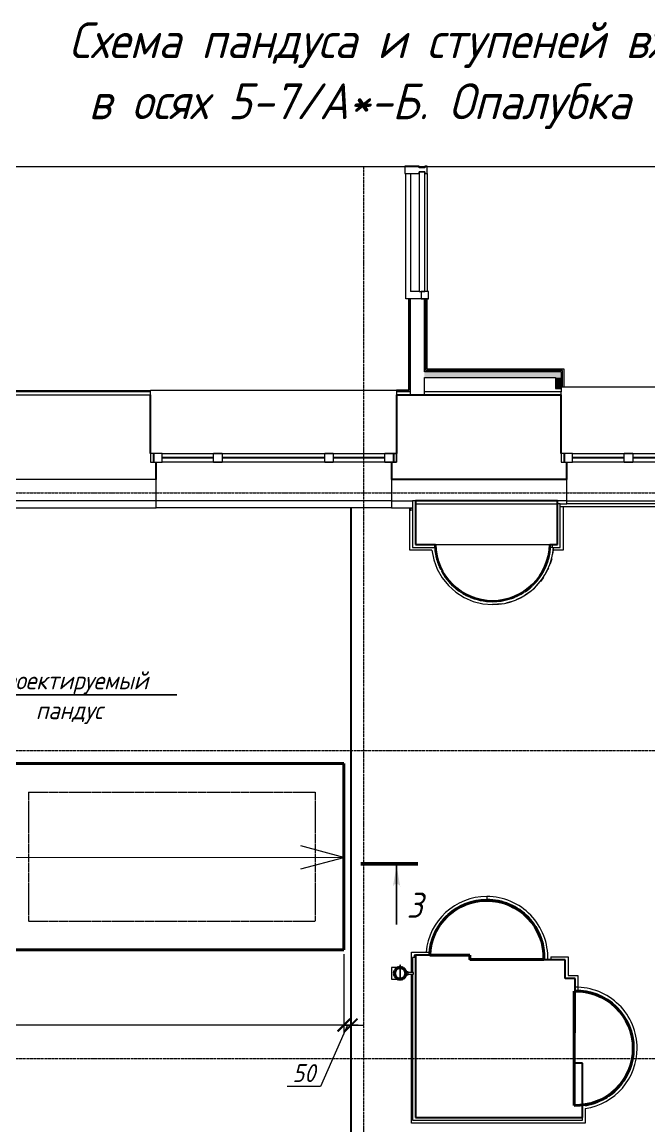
# Model space of a CAD drawing. Header units: millimetres. Extents: x 504091 to 2165846, y 135022 to 442887.
# Drawn here: x 1036159 to 1040533, y 255740 to 263445 of the extents above; entities that cross this region are included whole.
import ezdxf
from ezdxf import colors
from ezdxf.entities.mleader import LeaderData, LeaderLine
from ezdxf.math import Vec2, Vec3

# ---------------------------------------------------------------- set-up
doc = ezdxf.new("R2010")
doc.units = ezdxf.units.MM
for name, pattern in [('( Dashed )', [0.75, 0.5, -0.25]), ('ADSK_Линия сетки', [25, 20, -2.5, 0, -2.5]), ('осеваяX2', [4, 2.5, -0.5, 0.5, -0.5])]:
    doc.linetypes.add(name, pattern=pattern)
doc.layers.get('Defpoints').update_dxf_attribs({"color": 255})
for name, color, linetype, lineweight in [('+АР_Вспомогательная', 7, 'Continuous', 9), ('_ Окна', 7, 'Continuous', 30), ('Аннотация', 7, 'Continuous', 9), ('Витраж', 7, 'Continuous', 9), ('Колонны', 7, 'Continuous', 18), ('Лестницы', 7, 'Continuous', 18), ('Монолит тонкий', 204, 'Continuous', 9), ('Обобщенные модели', 7, 'Continuous', 18), ('Окна', 7, 'Continuous', 18), ('Оси', 165, 'осеваяX2', 13), ('Панели витража', 7, 'Continuous', 9), ('Перекрытие', 7, 'Continuous', 18), ('Размер', 7, 'Continuous', 13), ('размеры', 7, 'Continuous', 9), ('Размеры КР', 164, 'Continuous', 9), ('Стены внутренние', 7, 'Continuous', 18), ('Стены наружные', 7, 'Continuous', 18), ('Стены несущие', 7, 'Continuous', 30), ('Стены отделка', 7, 'Continuous', 30), ('Стены разрез', 7, 'Continuous', 35), ('Стены штриховка', 7, 'Continuous', 18)]:
    doc.layers.add(name, color=color, linetype=linetype, lineweight=lineweight)
doc.layers.add('PDF _Подложка без мебели', color=7, linetype='Continuous')
doc.layers.add('PS_Обозначения', color=7, linetype='Continuous')
doc.styles.add('GOST 2.304_new', font='isocpeur.ttf', dxfattribs={"width": 0.9, "oblique": 15})
doc.dimstyles.new('SPDS 1_50', dxfattribs={"dimscale": 50, "dimtxt": 2.5, "dimasz": 1.77, "dimexe": 1.25, "dimexo": 0.625, "dimtad": 1, "dimdec": 0, "dimrnd": 0.001, "dimzin": 9, "dimtxsty": 'GOST 2.304_new', "dimblk": 'ARCHTICK', "dimcen": 2.5, "dimdle": 2, "dimclrt": 256, "dimadec": 0, "dimazin": 2, "dimtfac": 0.75, "dimtdec": 0, "dimtmove": 1, "dimatfit": 3, "dimfxl": 0, "dimtolj": 1, "dimlwd": 9, "dimlwe": 9, "dimarcsym": 0})

# ---------------------------------------------------------------- blocks, each defined once
blk = doc.blocks.new('Колонны 8 - Колонны 1-1075542-План 1-го этажа')
at = {"layer": 'Колонны'}
for start, end in [(83.53887, 89.0777), (74.19994, 78.30654), (64.89429, 69.02468), (55.6041, 59.73176), (46.32407, 50.42176), (37.05108, 41.08327), (27.78323, 31.69172), (18.51927, 22.18314), (9.25816, 12.3214), (347.6786, 350.74184), (337.81686, 341.48073), (328.30828, 332.21677), (309.57824, 313.67593), (318.91673, 322.94892), (290.97532, 295.10571), (300.26824, 304.3959), (270.9223, 276.46113), (281.69346, 285.80006)]:
    blk.add_arc((19403.5, -2154.7), 405.5, start, end, dxfattribs=at)
at = {"layer": 'Стены разрез', "lineweight": 30}
for start, end in [(0, 89.06243), (270.93757, 0)]:
    blk.add_arc((19403.5, -2154.7), 398.9, start, end, dxfattribs=at)
blk = doc.blocks.new('TN_ПВС 125-82_Водосточная труба - TN_ПВС 125-82_Водосточная труба-2851608-План 1-го этажа')
at = {"layer": 'Обобщенные модели', "lineweight": 40}
for radius, start, end in [(41.1, 151.07109, 178.92891), (38.8, 0, 180), (38.8, 180, 0), (41.1, 121.07109, 148.92891), (41.1, 91.07109, 118.92891), (41.1, 61.07109, 88.92891), (41.1, 31.07109, 58.92891), (41.1, 1.07109, 28.92891), (41.1, 181.07109, 208.92891), (41.1, 211.07109, 238.92891), (41.1, 241.07109, 268.92891), (41.1, 271.07109, 298.92891), (41.1, 301.07109, 328.92891), (41.1, 331.07109, 358.92891)]:
    blk.add_arc((0, 0), radius, start, end, dxfattribs=at)
blk = doc.blocks.new('_ Хомут универсальный - _ Хомут универсальный-2851609-План 1-го этажа')
at = {"layer": 'Обобщенные модели'}
for p, q in [((-5, 93.3), (-5, 56.8)), ((5, 93.3), (-5, 93.3)), ((5, 56.8), (5, 93.3)), ((-43.2, 2.5), (-56.9, 2.5)), ((-56.9, 2.5), (-56.9, -2.1)), ((10, 56.8), (-10, 56.8)), ((-10, 56.8), (-10, 42.1)), ((10, 42.2), (10, 56.8)), ((-56.9, -2.1), (-43.2, -2.1))]:
    blk.add_line(p, q, dxfattribs=at)
for centre, radius, start, end in [((0, 0.1), 43.3, 182.99198, 76.58706), ((0, 0), 43.3, 103.34723, 176.68986), ((0, 0), 41, 0, 180), ((0, 0), 41, 180, 0)]:
    blk.add_arc(centre, radius, start, end, dxfattribs=at)
blk = doc.blocks.new('_ Водосточный слив с хомутом универсальным - _ Водосточный слив с хомутом универсальным-2862675-План 1-го этажа')
at = {"layer": 'Обобщенные модели'}
for p, q in [((-13.7, 41.1), (-61, 41.1)), ((0, -38.8), (0, 38.8)), ((0, 38.8), (0, -38.8)), ((-61, -41.1), (-13.7, -41.1))]:
    blk.add_line(p, q, dxfattribs=at)
at = {"layer": 'Обобщенные модели', "flags": 128}
blk.add_lwpolyline([(-61, 41.1), (-61, 39.9), (-61, 36.4), (-61, 30.8), (-61, 23.3), (-61, 14.6), (-61, 5), (-61, -5), (-61, -14.6), (-61, -23.3), (-61, -30.8), (-61, -36.4), (-61, -39.9), (-61, -41.1)], dxfattribs=at)
at = {"layer": 'Обобщенные модели'}
for start, end in [(92.78011, 180), (180, 346.71603), (13.28397, 86.67726)]:
    blk.add_arc((0, 0), 43.6, start, end, dxfattribs=at)
blk = doc.blocks.new('окно трехпол с фрамугой - 1675-2150_h___нов_ ок16-2116637-План 1-го этажа')
at = {"layer": '_ Окна', "lineweight": 18}
for p, q in [((-857.5, 115), (-857.5, 175)), ((-857.5, 175), (-777.5, 175)), ((-777.5, 175), (-777.5, 115)), ((-417.5, 115), (-417.5, 175)), ((-417.5, 175), (-357.5, 175)), ((-357.5, 175), (-357.5, 115)), ((357.5, 115), (357.5, 175)), ((357.5, 175), (417.5, 175)), ((417.5, 175), (417.5, 115)), ((777.5, 175), (777.5, 115)), ((857.5, 175), (777.5, 175)), ((857.5, 115), (857.5, 175)), ((-777.5, 115), (-857.5, 115)), ((-357.5, 115), (-417.5, 115)), ((417.5, 115), (357.5, 115)), ((777.5, 115), (857.5, 115))]:
    blk.add_line(p, q, dxfattribs=at)
at = {"layer": '_ Окна'}
for p, q in [((-837.5, 115), (-837.5, 175)), ((837.5, 115), (837.5, 175)), ((-777.5, 145), (-417.5, 145)), ((-357.5, 145), (357.5, 145)), ((417.5, 145), (777.5, 145))]:
    blk.add_line(p, q, dxfattribs=at)
at = {"layer": 'Окна'}
for p, q in [((-857.5, 175), (-857.5, 115)), ((-777.5, 175), (-857.5, 175)), ((-777.5, 175), (-417.5, 175)), ((-357.5, 175), (-417.5, 175)), ((-357.5, 175), (357.5, 175)), ((417.5, 175), (357.5, 175)), ((417.5, 175), (777.5, 175)), ((857.5, 175), (777.5, 175)), ((857.5, 115), (857.5, 175)), ((-857.5, 115), (-777.5, 115)), ((-417.5, 115), (-777.5, 115)), ((-417.5, 115), (-357.5, 115)), ((357.5, 115), (-357.5, 115)), ((357.5, 115), (417.5, 115)), ((777.5, 115), (417.5, 115)), ((777.5, 115), (857.5, 115))]:
    blk.add_line(p, q, dxfattribs=at)
blk = doc.blocks.new('окно трехпол с фрамугой - 1675-2150_h___нов_ ок30-2368607-План 1-го этажа')
at = {"layer": '_ Окна', "lineweight": 18}
for p, q in [((-857.5, 115), (-857.5, 175)), ((-857.5, 175), (-777.5, 175)), ((-777.5, 175), (-777.5, 115)), ((-417.5, 115), (-417.5, 175)), ((-417.5, 175), (-357.5, 175)), ((-357.5, 175), (-357.5, 115)), ((357.5, 115), (357.5, 175)), ((357.5, 175), (417.5, 175)), ((417.5, 175), (417.5, 115)), ((777.5, 175), (777.5, 115)), ((857.5, 175), (777.5, 175)), ((857.5, 115), (857.5, 175)), ((-777.5, 115), (-857.5, 115)), ((-357.5, 115), (-417.5, 115)), ((417.5, 115), (357.5, 115)), ((777.5, 115), (857.5, 115))]:
    blk.add_line(p, q, dxfattribs=at)
at = {"layer": '_ Окна'}
for p, q in [((-837.5, 115), (-837.5, 175)), ((837.5, 115), (837.5, 175)), ((-777.5, 145), (-417.5, 145)), ((-357.5, 145), (357.5, 145)), ((417.5, 145), (777.5, 145))]:
    blk.add_line(p, q, dxfattribs=at)
at = {"layer": 'Окна'}
for p, q in [((-857.5, 175), (-857.5, 115)), ((-777.5, 175), (-857.5, 175)), ((-777.5, 175), (-417.5, 175)), ((-357.5, 175), (-417.5, 175)), ((-357.5, 175), (357.5, 175)), ((417.5, 175), (357.5, 175)), ((417.5, 175), (777.5, 175)), ((857.5, 175), (777.5, 175)), ((857.5, 115), (857.5, 175)), ((-857.5, 115), (-777.5, 115)), ((-417.5, 115), (-777.5, 115)), ((-417.5, 115), (-357.5, 115)), ((357.5, 115), (-357.5, 115)), ((357.5, 115), (417.5, 115)), ((777.5, 115), (417.5, 115)), ((777.5, 115), (857.5, 115))]:
    blk.add_line(p, q, dxfattribs=at)
blk = doc.blocks.new('Системная панель - Стекло - 40мм-6103833-План 1-го этажа')
at = {"layer": 'Панели витража', "lineweight": 18}
for p, q in [((417.5, 0), (-417.5, 0)), ((-417.5, 0), (-417.5, -40)), ((417.5, -40), (417.5, 0)), ((-417.5, -40), (417.5, -40))]:
    blk.add_line(p, q, dxfattribs=at)
blk = doc.blocks.new('Прямоугольный импост - 50х50 мм-6103835-План 1-го этажа')
at = {"layer": 'Витраж', "lineweight": 18}
for p, q in [((-50, 25), (0, 25)), ((-50, -25), (-50, 25)), ((0, 25), (0, -25)), ((0, -25), (-50, -25))]:
    blk.add_line(p, q, dxfattribs=at)
blk = doc.blocks.new('Прямоугольный импост - Импост структурный с накладкой - 100мм-V53-План 1-го этажа')
at = {"layer": 'Витраж'}
for p, q in [((18375.5, 4023.5), (18375.5, 3198.5)), ((18492.5, 4023.5), (18492.5, 3198.5)), ((18435.5, 3198.5), (18375.5, 3198.5))]:
    blk.add_line(p, q, dxfattribs=at)
blk = doc.blocks.new('Прямоугольный импост - Импост структурный с накладкой - 160мм-6103829-План 1-го этажа')
at = {"layer": 'Витраж', "lineweight": 18}
for p, q in [((-25, 40), (-25, 140)), ((-25, 140), (25, 140)), ((25, 140), (25, 40)), ((-15, 40), (-25, 40)), ((-25, -17), (-25, 0)), ((-25, 0), (-15, 0)), ((-15, 0), (-15, 40)), ((15, 40), (15, 0)), ((25, 40), (15, 40)), ((15, 0), (25, 0)), ((25, 0), (25, -17)), ((25, -17), (-25, -17))]:
    blk.add_line(p, q, dxfattribs=at)
blk = doc.blocks.new('_ArchTick')
at = {"color": 0, "linetype": 'ByBlock', "const_width": 0.15}
blk.add_lwpolyline([(-0.5, -0.5), (0.5, 0.5)], dxfattribs=at)
blk = doc.blocks.new('*D1615')
at = {"layer": 'Defpoints', "color": 0, "lineweight": 20, "transparency": 16777216}
for p in [(1038404.8, 256970.5), (1038454.9, 256970.5), (1038454.9, 256444.2)]:
    blk.add_point(p, dxfattribs=at)
at = {"layer": 'Размеры КР', "color": 0, "lineweight": 9, "transparency": 16777216}
for p, q in [((1038404.8, 256939.3), (1038404.8, 256381.7)), ((1038454.9, 256939.3), (1038454.9, 256381.7)), ((1038429.8, 256444.2), (1038240.9, 256015.5)), ((1038404.8, 256444.2), (1038316.3, 256444.2)), ((1038404.8, 256444.2), (1038454.9, 256444.2)), ((1038404.8, 256444.2), (1038454.9, 256444.2)), ((1038454.9, 256444.2), (1038543.4, 256444.2)), ((1038240.9, 256015.5), (1038009.9, 256015.5))]:
    blk.add_line(p, q, dxfattribs=at)
at = {"layer": 'Размеры КР', "color": 0, "lineweight": 9, "transparency": 16777216, "xscale": 88.5, "yscale": 88.5, "zscale": 88.5}
blk.add_blockref('_ArchTick', (1038404.8, 256444.2), dxfattribs=at)
at = {"layer": 'Размеры КР', "color": 0, "lineweight": 9, "transparency": 16777216, "xscale": 88.5, "yscale": 88.5, "zscale": 88.5, "rotation": 180}
blk.add_blockref('_ArchTick', (1038454.9, 256444.2), dxfattribs=at)
at = {"layer": 'Размеры КР', "lineweight": 20, "transparency": 16777216, "insert": (1038125.4, 256109.3), "char_height": 125, "attachment_point": 5, "style": 'GOST 2.304_new'}
blk.add_mtext('\\A1;50', dxfattribs=at)
blk = doc.blocks.new('*D1616')
at = {"layer": 'Defpoints', "color": 0, "lineweight": 20, "transparency": 16777216}
for p in [(1038404.8, 256970.5), (1031384.6, 256744.5), (1031384.6, 256444.2)]:
    blk.add_point(p, dxfattribs=at)
at = {"layer": 'Размеры КР', "color": 0, "lineweight": 9, "transparency": 16777216}
for p, q in [((1038404.8, 256939.3), (1038404.8, 256381.7)), ((1031384.6, 256713.2), (1031384.6, 256381.7)), ((1038504.8, 256444.2), (1031284.6, 256444.2))]:
    blk.add_line(p, q, dxfattribs=at)
at = {"layer": 'Размеры КР', "color": 0, "lineweight": 9, "transparency": 16777216, "xscale": 88.5, "yscale": 88.5, "zscale": 88.5, "rotation": 180}
blk.add_blockref('_ArchTick', (1031384.6, 256444.2), dxfattribs=at)
at = {"layer": 'Размеры КР', "color": 0, "lineweight": 9, "transparency": 16777216, "xscale": 88.5, "yscale": 88.5, "zscale": 88.5}
blk.add_blockref('_ArchTick', (1038404.8, 256444.2), dxfattribs=at)
at = {"layer": 'Размеры КР', "lineweight": 20, "transparency": 16777216, "insert": (1034894.7, 256537.9), "char_height": 125, "attachment_point": 5, "style": 'GOST 2.304_new'}
blk.add_mtext('\\A1;7020', dxfattribs=at)
blk = doc.blocks.new('_DotSmall')
at = {"color": 0, "linetype": 'ByBlock', "lineweight": 35, "const_width": 0.5}
blk.add_lwpolyline([(-0.0625, 0, 1), (0.0625, 0, 1)], format="xyb", close=True, dxfattribs=at)

msp = doc.modelspace()

# ---------------------------------------------------------------- hatches: boundary and pattern name
at = {"layer": 'PS_Обозначения', "ltscale": 50}
msp.add_hatch(color=256, dxfattribs=at).paths.add_polyline_path([(1038772.2725, 257557.2928), (1038798.6725, 257407.2928, 0.839099631), (1038745.8725, 257407.2928)], flags=0)
at = {"layer": 'Колонны', "true_color": 0xfbfbf4}
for points in [[(1039001.9285, 256933.4025), (1039003.5807, 256933.4025), (1039012.2623, 257000.4236), (1039032.1346, 257065.0169), (1039062.627, 257125.3279), (1039102.8642, 257179.625), (1039151.6908, 257226.3494), (1039207.7051, 257264.1595), (1039273.9537, 257293.1806), (1039337.1619, 257309.191), (1039402.0417, 257314.7075), (1039402.0417, 257321.3649), (1039331.3303, 257314.7075), (1039269.2988, 257298.6261), (1039214.0018, 257275.1256), (1039158.8892, 257240.3642), (1039110.1537, 257197.3432), (1039068.8762, 257147.0135), (1039036.1938, 257090.7548), (1039012.2623, 257026.7827), (1038999.681, 256966.2555), (1038998.6241, 256933.4025), (1039000.2763, 256933.4025)], [(1040068.4639, 255881.9527), (1040093.7523, 255883.9688), (1040129.5562, 255892.2941), (1040157.9061, 255900.5626), (1040197.0543, 255916.7024), (1040240.4401, 255940.4496), (1040280.296, 255969.0455), (1040297.9857, 255984.3652), (1040328.8442, 256015.8034), (1040342.3685, 256031.6487), (1040374.5988, 256078.9145), (1040380.3499, 256088.8119), (1040407.1987, 256148.0873), (1040424.7354, 256215.6218), (1040430.6656, 256282.5474), (1040424.0082, 256282.5474), (1040417.1024, 256209.6448), (1040398.8301, 256143.0824), (1040365.4699, 256075.2589), (1040326.4746, 256021.2255), (1040275.2543, 255971.8509), (1040216.0769, 255932.3616), (1040146.7528, 255903.0553), (1040075.5567, 255887.3933), (1040068.4639, 255886.1698), (1040068.4639, 255882.3034)]]:
    msp.add_hatch(color=7, dxfattribs=at).paths.add_polyline_path(points)
at = {"layer": 'Стены внутренние'}
for points in [[(1039880.7688, 260963.4259), (1039920.7688, 260963.4259), (1039919.7688, 261003.4259), (1038966.8433, 261003.4259), (1038966.8433, 260963.4259), (1039091.1668, 260963.4259)], [(1039880.7688, 260887.4259), (1039920.7688, 260887.4259), (1039919.7688, 260963.4259), (1039880.7688, 260963.4259)]]:
    msp.add_hatch(color=256, dxfattribs=at).paths.add_polyline_path(points)

# ---------------------------------------------------------------- linework, layer by layer
at = {"layer": '+АР_Вспомогательная', "color": 7, "linetype": 'Continuous', "ltscale": 50}
msp.add_lwpolyline([(1028572.4136, 262437.2211), (1042868.5861, 262437.2211), (1042931.0861, 262687.2211), (1043056.0861, 262187.2211), (1043118.5861, 262437.2211), (1052071.3526, 262437.2211)], dxfattribs=at)
at = {"layer": 'PDF _Подложка без мебели', "lineweight": 18}
for points in [[(1034210.7749, 260873.4259), (1034210.7749, 260963.4223), (1033220.7756, 260963.4223), (1033220.7756, 260873.4259), (1034250.7743, 260873.4259), (1037055.7731, 260875.4259)], [(1037055.7731, 260863.4223), (1035965.7737, 260863.4223)], [(1035965.7737, 260843.421), (1037055.7731, 260843.421), (1037055.7731, 260433.4235), (1037055.7731, 260373.4259), (1037095.7756, 260373.4259)], [(1037055.7731, 260843.421), (1037055.7731, 260863.4223)], [(1035930.7731, 260373.4259), (1035930.7731, 260253.4247), (1035930.7731, 260053.4247), (1037095.7756, 260053.4247)], [(1037095.7756, 260373.4259), (1037095.7756, 260253.4247), (1035930.7731, 260253.4247)], [(1037095.7756, 260053.4247), (1037095.7756, 260253.4247)], [(1037095.7756, 260103.4247), (1037094.7746, 260103.4247), (1035930.7731, 260103.4247), (1034290.7737, 260103.4247), (1034289.7758, 260103.4247), (1033135.7749, 260103.4247), (1031475.7743, 260103.4247), (1031474.7734, 260103.4247), (1030365.7737, 260103.4247), (1028973.573, 260103.4247)]]:
    msp.add_lwpolyline(points, dxfattribs=at)
at = {"layer": 'PS_Обозначения', "ltscale": 50}
msp.add_lwpolyline([(1038522.2725, 257569.7928, 25, 25, 0), (1038922.2725, 257569.7928, 0, 0, 0)], format="xyseb", dxfattribs=at)
msp.add_lwpolyline([(1038772.2725, 257557.2928), (1038772.2725, 257147.4017)], dxfattribs=at)
at = {"layer": 'Колонны', "lineweight": 40}
for p, q in [((1039003.5807, 256933.4025), (1039283.6388, 256933.4025)), ((1039283.6388, 256933.4025), (1039283.6388, 256901.2298)), ((1039283.6388, 256901.2298), (1039800.6203, 256901.2298)), ((1040010.5305, 256681.126), (1040010.5305, 255883.9688))]:
    msp.add_line(p, q, dxfattribs=at)
at = {"layer": 'Колонны', "flags": 128}
msp.add_lwpolyline([(1039800.6203, 256901.2298), (1039802.2858, 256901.2298), (1039803.9513, 256901.2298), (1039805.6167, 256901.2298), (1039807.2509, 256901.2298)], dxfattribs=at)
at = {"layer": 'Колонны', "lineweight": 40}
for centre, start, end in [((1039402.0417, 256915.8605), 90, 177.47922117), ((1039402.0417, 256915.8605), 357.89778174, 90), ((1040025.1612, 256282.5474), 0, 92.10221826), ((1040025.1612, 256282.5474), 267.89778174, 0)]:
    msp.add_arc(centre, 398.847, start, end, dxfattribs=at)
at = {"layer": 'Колонны'}
for start, end in [(347.11521783, 350.30806366), (336.80391361, 340.61009166), (317.04115013, 321.1872576), (326.86139396, 330.90443585), (307.27628801, 311.45224073), (278.99568293, 281.92456976), (287.82361956, 291.8671281), (297.5411027, 301.68742218)]:
    msp.add_arc((1040025.1612, 256282.5474), 405.5044, start, end, dxfattribs=at)
at = {"layer": 'Лестницы', "color": 2, "lineweight": 30}
msp.add_line((1038454.9417, 255222.781), (1038454.9417, 260053.4259), dxfattribs=at)
at = {"layer": 'Лестницы', "color": 5, "linetype": '( Dashed )', "lineweight": 9, "ltscale": 10}
for p, q in [((1036204.7579, 258070.5204), (1036204.7579, 257170.5204)), ((1036204.7579, 258070.5204), (1038204.7579, 258070.5204)), ((1038204.7579, 258070.5204), (1038204.7579, 257170.5204)), ((1036204.7579, 257170.5204), (1038204.7579, 257170.5204))]:
    msp.add_line(p, q, dxfattribs=at)
at = {"layer": 'Монолит тонкий', "lineweight": 40, "ltscale": 100}
for p, q in [((1031384.6388, 258270.5204), (1038404.7579, 258270.5204)), ((1038404.7579, 258270.5204), (1038404.7579, 256970.5204)), ((1031384.6388, 256970.5204), (1038404.7579, 256970.5204))]:
    msp.add_line(p, q, dxfattribs=at)
at = {"layer": 'Оси', "linetype": 'ADSK_Линия сетки'}
for p, q in [((1038544.9086, 251853.8083), (1038544.9086, 262437.2211)), ((1027931.2978, 260160.1943), (1052071.3526, 260160.1943)), ((1027931.2978, 258360.1943), (1052817.489, 258360.1943)), ((1027931.2978, 256210.1943), (1052817.489, 256210.1943))]:
    msp.add_line(p, q, dxfattribs=at)
at = {"layer": 'Перекрытие'}
msp.add_line((1038836.8433, 261513.6844), (1038836.8433, 262388.6844), dxfattribs=at)
at = {"layer": 'размеры'}
for p, q in [((1038404.5621, 257614.7128), (1038104.5621, 257695.0975)), ((1038104.5621, 257534.328), (1038404.5621, 257614.7128))]:
    msp.add_line(p, q, dxfattribs=at)
at = {"layer": 'размеры', "lineweight": 20}
msp.add_line((1031424.5477, 257619.0668), (1038404.5621, 257614.7128), dxfattribs=at)
at = {"layer": 'Стены внутренние'}
for p, q in [((1039920.7688, 260887.4259), (1039920.7688, 260863.4259)), ((1039940.7688, 260898.4259), (1041635.7688, 260898.4259))]:
    msp.add_line(p, q, dxfattribs=at)
at = {"layer": 'Стены наружные'}
for p, q in [((1037055.7731, 260875.4259), (1038770.7731, 260875.4259)), ((1038735.7731, 260103.4259), (1037095.7731, 260103.4259)), ((1038735.7731, 260053.4259), (1037095.7731, 260053.4259)), ((1038863.6388, 259758.6219), (1038863.6388, 260053.4259)), ((1038873.6388, 260033.5204), (1038873.6388, 260053.4259)), ((1039934.3433, 260063.4259), (1039934.3433, 259758.6219)), ((1039960.7688, 260103.4259), (1041600.7688, 260103.4259)), ((1041600.7688, 260083.4259), (1039960.7688, 260083.4259)), ((1039019.2462, 259758.6219), (1038863.6388, 259758.6219)), ((1039857.3748, 259778.6219), (1039846.8351, 259778.6219)), ((1039865.1292, 259758.5084), (1039861.2993, 259731.6574)), ((1039934.3433, 259758.6219), (1039865.1522, 259758.6219)), ((1039510.9857, 259385.2415), (1039442.1992, 259379.6447)), ((1039402.0417, 257341.3649), (1039402.0417, 257321.3649)), ((1038875.3799, 256953.4025), (1039000.0568, 256953.4025)), ((1038875.3799, 256810.4515), (1038875.3799, 256953.4025)), ((1038903.6388, 256933.4025), (1038895.3799, 256933.4025)), ((1038895.3799, 256933.4025), (1038895.3799, 256916.5869)), ((1039848.6388, 256920.8394), (1039968.6388, 256920.8394)), ((1039848.6388, 256920.8394), (1039848.6388, 256900.8394)), ((1039968.6388, 256920.8394), (1039968.6388, 256790.5372)), ((1038875.3799, 255759.6408), (1038875.3799, 256800.997)), ((1039968.6388, 256790.5372), (1040037.8722, 256790.5372)), ((1040037.8722, 256790.5372), (1040037.8722, 256685.2397)), ((1040088.4639, 255883.3241), (1040088.4639, 255882.0145)), ((1040088.4639, 255861.7781), (1040088.4639, 255759.6408)), ((1040088.4639, 255759.6408), (1038875.3799, 255759.6408))]:
    msp.add_line(p, q, dxfattribs=at)
msp.add_lwpolyline([(1039914.3433, 260063.4259), (1041829.1106, 260063.4259), (1041829.1106, 260083.4259)], dxfattribs=at)
at = {"layer": 'Стены наружные', "flags": 128}
for points in [[(1039019.2692, 259758.5084), (1039032.3253, 259690.88), (1039056.1868, 259626.1284), (1039090.2015, 259566.085), (1039133.4752, 259512.3292), (1039184.8698, 259466.2751), (1039243.0338, 259429.1342), (1039306.4375, 259401.884), (1039373.4127, 259385.2415), (1039442.1992, 259379.6447)], [(1039854.4228, 259699.6706), (1039852.0731, 259690.88), (1039843.4909, 259663.6842)], [(1039797.9802, 259571.7542), (1039794.1969, 259566.085), (1039775.4731, 259540.618)], [(1039831.4917, 259633.3811), (1039828.2117, 259626.1284), (1039814.631, 259599.3752)], [(1039754.8004, 259516.4728), (1039750.9232, 259512.3292), (1039726.9749, 259488.9989)], [(1039644.3619, 259430.7374), (1039641.3646, 259429.1342), (1039606.2957, 259412.5671)], [(1039703.126, 259469.0377), (1039699.5286, 259466.2751), (1039670.2429, 259445.9218)], [(1039580.1049, 259402.6122), (1039577.9609, 259401.884), (1039535.0185, 259389.8978)]]:
    msp.add_lwpolyline(points, dxfattribs=at)
at = {"layer": 'Стены наружные'}
for centre, radius, start, end in [((1039442.1992, 259805.1491), 405.5044, 183.75084154, 197.21034863), ((1039442.1992, 259805.1491), 425.5044, 270, 356.42569412), ((1039442.1992, 259805.1491), 405.5044, 342.80713991, 356.24915846), ((1039442.1992, 259805.1491), 425.5044, 353.72238414, 356.42569412), ((1039442.1992, 259805.1491), 405.5044, 197.23983267, 206.63238682), ((1039442.1992, 259805.1491), 405.5044, 313.20283107, 342.76016733), ((1039442.1992, 259805.1491), 405.5044, 208.13795287, 218.07621936), ((1039442.1992, 259805.1491), 405.5044, 218.08028728, 227.54646276), ((1039442.1992, 259805.1491), 405.5044, 227.72873202, 235.81490486), ((1039442.1992, 259805.1491), 405.5044, 304.11733084, 312.96883303), ((1039442.1992, 259805.1491), 405.5044, 235.91503793, 245.3597767), ((1039442.1992, 259805.1491), 405.5044, 245.46381591, 270), ((1039442.1992, 259805.1491), 405.5044, 270, 303.4541089), ((1039402.0417, 256915.8605), 425.5044, 90, 174.93062424), ((1039402.0417, 256915.8605), 425.5044, 357.97693188, 90), ((1039402.0417, 256915.8605), 405.5044, 90, 174.6807838), ((1039402.0417, 256915.8605), 405.5044, 357.87710695, 90), ((1040025.1612, 256282.5474), 405.5044, 0, 91.02820885), ((1040025.1612, 256282.5474), 425.5044, 0, 90.97970105), ((1040025.1612, 256282.5474), 425.5044, 278.55571533, 0), ((1040025.1612, 256282.5474), 405.5044, 334.82092048, 0), ((1040025.1612, 256282.5474), 405.5044, 324.96301458, 334.23302199), ((1040025.1612, 256282.5474), 405.5044, 303.88495385, 324.23586015), ((1040025.1612, 256282.5474), 405.5044, 278.98110034, 284.37687361), ((1040025.1612, 256282.5474), 405.5044, 284.97395663, 294.06498748), ((1040025.1612, 256282.5474), 405.5044, 295.72567034, 302.68786278)]:
    msp.add_arc(centre, radius, start, end, dxfattribs=at)
at = {"layer": 'Стены несущие'}
for p, q in [((1037055.7731, 260433.4259), (1037055.7731, 260843.4259)), ((1038770.7731, 260843.4259), (1038770.7731, 260433.4259)), ((1038770.7731, 260843.4259), (1039920.7688, 260843.4259)), ((1039920.7688, 260433.4259), (1039920.7688, 260843.4259)), ((1037095.7731, 260253.4259), (1037095.7731, 260373.4259)), ((1038735.7731, 260373.4259), (1038735.7731, 260253.4259)), ((1039960.7688, 260253.4259), (1039960.7688, 260373.4259)), ((1039960.7688, 260253.4259), (1038735.7731, 260253.4259)), ((1039894.3433, 260103.6219), (1038903.6388, 260103.6219)), ((1038903.6388, 260103.6219), (1038903.6388, 259798.6219)), ((1039894.3433, 259798.6219), (1039894.3433, 260103.6219)), ((1038903.6388, 259798.6219), (1039043.3506, 259798.6219)), ((1039841.0478, 259798.6219), (1039894.3433, 259798.6219)), ((1039003.5807, 256933.4025), (1038903.6388, 256933.4025)), ((1038903.6388, 256933.4025), (1038903.6388, 255799.6408)), ((1039283.6388, 256900.8394), (1039283.6388, 256901.2298)), ((1039948.6388, 256900.8394), (1039283.6388, 256900.8394)), ((1039948.6388, 256770.5372), (1039948.6388, 256900.8394)), ((1040017.8722, 256770.5372), (1039948.6388, 256770.5372)), ((1040017.8722, 256681.8931), (1040017.8722, 256770.5372)), ((1040017.8722, 256390.5372), (1040017.8722, 256680.7394)), ((1040010.5305, 256179.6408), (1040010.5305, 256390.5372)), ((1040010.5305, 256390.5372), (1040017.8722, 256390.5372)), ((1040068.4639, 256179.6408), (1040010.5305, 256179.6408)), ((1040068.4639, 255887.0198), (1040068.4639, 256179.6408)), ((1040068.4639, 255799.6408), (1040068.4639, 255886.7823)), ((1038903.6388, 255799.6408), (1040068.4639, 255799.6408))]:
    msp.add_line(p, q, dxfattribs=at)
at = {"layer": 'Стены отделка', "lineweight": 9}
for p, q in [((1038994.8433, 261513.6844), (1038836.8433, 261513.6844)), ((1038854.8433, 261513.6844), (1038854.8433, 260875.4259)), ((1038986.8433, 261023.4259), (1038986.8433, 261513.6844)), ((1039920.7688, 261003.4259), (1038966.8433, 261003.4259)), ((1038966.8433, 260843.4259), (1038966.8433, 260963.4259)), ((1038966.8433, 260963.4259), (1039880.7688, 260963.4259)), ((1039940.7688, 261023.4259), (1038986.8433, 261023.4259)), ((1039880.7688, 260963.4259), (1039880.7688, 260887.4259)), ((1039920.7688, 261003.4259), (1039920.7688, 260887.4259)), ((1039940.7688, 260898.4259), (1039940.7688, 261023.4259)), ((1037055.7731, 260843.4259), (1037055.7731, 260875.4259)), ((1038770.7731, 260875.4259), (1038770.7731, 260843.4259)), ((1038856.8433, 260875.4259), (1038770.7731, 260875.4259)), ((1039880.7688, 260887.4259), (1039920.7688, 260887.4259)), ((1039920.7688, 260898.4259), (1039940.7688, 260898.4259)), ((1037054.7731, 260863.4259), (1037055.7731, 260863.4259)), ((1038866.8433, 260863.4259), (1038770.7731, 260863.4259)), ((1039920.7688, 260863.4259), (1038966.8433, 260863.4259)), ((1039920.7688, 260843.4259), (1039920.7688, 260863.4259)), ((1037095.7731, 260053.4259), (1037095.7731, 260253.4259)), ((1038735.7731, 260253.4259), (1038735.7731, 260053.4259)), ((1039960.7688, 260083.4259), (1039960.7688, 260253.4259)), ((1037095.7731, 260103.4259), (1037094.7731, 260103.4259)), ((1038735.7731, 260053.4259), (1038883.6388, 260053.4259)), ((1039960.7688, 260103.4259), (1038883.6388, 260103.4259)), ((1038883.6388, 260103.4259), (1038883.6388, 259778.6219)), ((1038903.6388, 260083.4259), (1039894.3433, 260083.4259)), ((1039914.3433, 260083.4259), (1039960.7688, 260083.4259)), ((1039914.3433, 259778.6219), (1039914.3433, 260083.4259)), ((1039857.3748, 259798.6219), (1039857.3748, 259778.6219)), ((1038883.6388, 259778.6219), (1039037.5634, 259778.6219)), ((1039857.3748, 259778.6219), (1039914.3433, 259778.6219)), ((1038883.6388, 256916.5869), (1038883.6388, 256810.4515)), ((1038903.6388, 256916.5869), (1038883.6388, 256916.5869)), ((1038883.6388, 256800.884), (1038883.6388, 255779.6408)), ((1040068.4639, 255779.6408), (1040068.4639, 255799.6408)), ((1038883.6388, 255779.6408), (1040068.4639, 255779.6408))]:
    msp.add_line(p, q, dxfattribs=at)
msp.add_arc((1039442.1992, 259805.1491), 405.5044, 180.92230142, 183.75084154, dxfattribs=at)
at = {"layer": 'Стены штриховка'}
for p, q in [((1038856.8433, 261513.6844), (1038856.8433, 260873.4259)), ((1038866.8433, 261513.6844), (1038866.8433, 260843.4259)), ((1038966.8433, 261003.4259), (1038966.8433, 261513.6844)), ((1038975.8433, 261012.4259), (1038975.8433, 261513.6844)), ((1039929.7688, 261012.4259), (1038975.8433, 261012.4259)), ((1039929.7688, 260898.4259), (1039929.7688, 261012.4259)), ((1038856.8433, 260873.4259), (1038770.7731, 260873.4259)), ((1038735.7731, 260103.4259), (1038883.6388, 260103.4259)), ((1039914.3433, 260083.4259), (1039894.3433, 260083.4259)), ((1039043.3506, 259798.6219), (1039841.0478, 259798.6219)), ((1039283.6388, 256933.4025), (1039003.5807, 256933.4025)), ((1039283.6388, 256901.2298), (1039283.6388, 256933.4025))]:
    msp.add_line(p, q, dxfattribs=at)

# ---------------------------------------------------------------- block references
at = {"layer": 'Витраж', "extrusion": (0, 0, -1), "rotation": 270.0000000000001}
for name, p in [('Прямоугольный импост - Импост структурный с накладкой - 160мм-6103829-План 1-го этажа', (-1038969.8433, 262413.6844)), ('Прямоугольный импост - 50х50 мм-6103835-План 1-го этажа', (-1038969.8433, 261513.6844))]:
    msp.add_blockref(name, p, dxfattribs=at)
at = {"layer": 'Витраж'}
msp.add_blockref('Прямоугольный импост - Импост структурный с накладкой - 100мм-V53-План 1-го этажа', (1020494.3433, 258365.1943), dxfattribs=at)
at = {"layer": 'Колонны', "rotation": 270.0000000000001}
msp.add_blockref('Колонны 8 - Колонны 1-1075542-План 1-го этажа', (1041596.8996, 279208.6901), dxfattribs=at)
at = {"layer": 'Обобщенные модели'}
msp.add_blockref('_ Водосточный слив с хомутом универсальным - _ Водосточный слив с хомутом универсальным-2862675-План 1-го этажа', (1038797.0388, 256805.6219), dxfattribs=at)
at = {"layer": 'Обобщенные модели', "rotation": 269.9999999999997}
msp.add_blockref('_ Хомут универсальный - _ Хомут универсальный-2851609-План 1-го этажа', (1038797.0388, 256805.6219), dxfattribs=at)
at = {"layer": 'Обобщенные модели', "lineweight": 40, "rotation": 269.9999999999997}
msp.add_blockref('TN_ПВС 125-82_Водосточная труба - TN_ПВС 125-82_Водосточная труба-2851608-План 1-го этажа', (1038797.0388, 256805.6219), dxfattribs=at)
at = {"layer": 'Окна', "rotation": 180}
for name, p in [('окно трехпол с фрамугой - 1675-2150_h___нов_ ок30-2368607-План 1-го этажа', (1037913.2731, 260548.4259)), ('окно трехпол с фрамугой - 1675-2150_h___нов_ ок16-2116637-План 1-го этажа', (1040778.2688, 260548.4259))]:
    msp.add_blockref(name, p, dxfattribs=at)
at = {"layer": 'Панели витража', "rotation": 269.9999999999998}
msp.add_blockref('Системная панель - Стекло - 40мм-6103833-План 1-го этажа', (1038969.8433, 261981.1844), dxfattribs=at)

# ---------------------------------------------------------------- texts
at = {"layer": 'PS_Обозначения', "style": 'GOST 2.304_new', "oblique": 15, "width": 0.9}
msp.add_text('3', height=175, dxfattribs=at).set_placement((1038842.5417, 257193.4794))
at = {"layer": 'Аннотация', "lineweight": 9, "insert": (1034963.9241, 263443.3596), "char_height": 250, "attachment_point": 1, "line_spacing_factor": 1.022766, "style": 'GOST 2.304_new'}
msp.add_mtext_dynamic_manual_height_columns('\\pi1521.35216;Схема пандуса и ступеней входной группы \\P\\pi1659.50371;в осях 5-7/А*-Б. Опалубка  (М 1:50)', width=9067.846618, gutter_width=2500, heights=[1983.7092], dxfattribs=at)

# ---------------------------------------------------------------- dimensions: what is measured, and where the dimension line sits
at = {"layer": 'Размеры КР', "lineweight": 20}
dim = msp.add_linear_dim(base=(1031384.6388, 256444.1894), p1=(1038404.7579, 256970.5204), p2=(1031384.6388, 256744.4538), dimstyle='SPDS 1_50', dxfattribs=at)
dim.commit()
dim.dimension.update_dxf_attribs({"geometry": '*D1616', "text_midpoint": (1034894.6983, 256537.9394)})
dim = msp.add_linear_dim(base=(1038454.9417, 256444.1894), p1=(1038404.7579, 256970.5204), p2=(1038454.9417, 256970.5204), dimstyle='SPDS 1_50', dxfattribs=at)
dim.commit()
dim.dimension.update_dxf_attribs({"geometry": '*D1615', "text_midpoint": (1038209.6485, 256015.5088), "dimtype": 160})

# ---------------------------------------------------------------- leaders
at = {"layer": 'Размер', "ltscale": 20}
ml = msp.add_multileader_mtext('Standard', dxfattribs=at)
ml.set_content('\\A1;Проектируемый пандус', color=256, style='GOST 2.304_new')
ml.set_leader_properties()
ml.set_arrow_properties(name='DOTSMALL')
ml.build(insert=Vec2(0, 0))
ml.multileader.update_dxf_attribs({"text_left_attachment_type": 6, "text_right_attachment_type": 6, "dogleg_length": 1, "arrow_head_size": 100})
ctx = ml.context
ctx.base_point, ctx.char_height, ctx.arrow_head_size, ctx.landing_gap_size, ctx.plane_origin = Vec3(1035940.6992, 258750.3356), 125, 100, 0, Vec3(1016351.8211, 404824.4116)
ctx.left_attachment, ctx.right_attachment, ctx.text_align_type = 6, 6, 1
notes = []
notes.append((ctx, [(1, (1, 1, 0), (1035920.6992, 258750.3356), (1, 0), 20, [(0, [(1035302.0376, 258142.5544)], 0, [])])]))
ctx.mtext.insert, ctx.mtext.rotation, ctx.mtext.width, ctx.mtext.alignment, ctx.mtext.flow_direction = Vec3(1036486.196, 258912.8356), 6.283185307, 1286.674802, 2, 5
for ctx, leaders in notes:
    for number, flags, end, landing, length, lines in leaders:
        leader = LeaderData()
        leader.index, (leader.has_last_leader_line, leader.has_dogleg_vector, leader.attachment_direction) = number, flags
        leader.last_leader_point, leader.dogleg_vector, leader.dogleg_length = Vec3(end), Vec3(landing), length
        for number, points, colour, breaks in lines:
            line = LeaderLine()
            line.index, line.vertices, line.color, line.breaks = number, Vec3.list(points), colors.encode_raw_color(colour), breaks
            leader.lines.append(line)
        ctx.leaders.append(leader)

doc.saveas('drawing.dxf')
